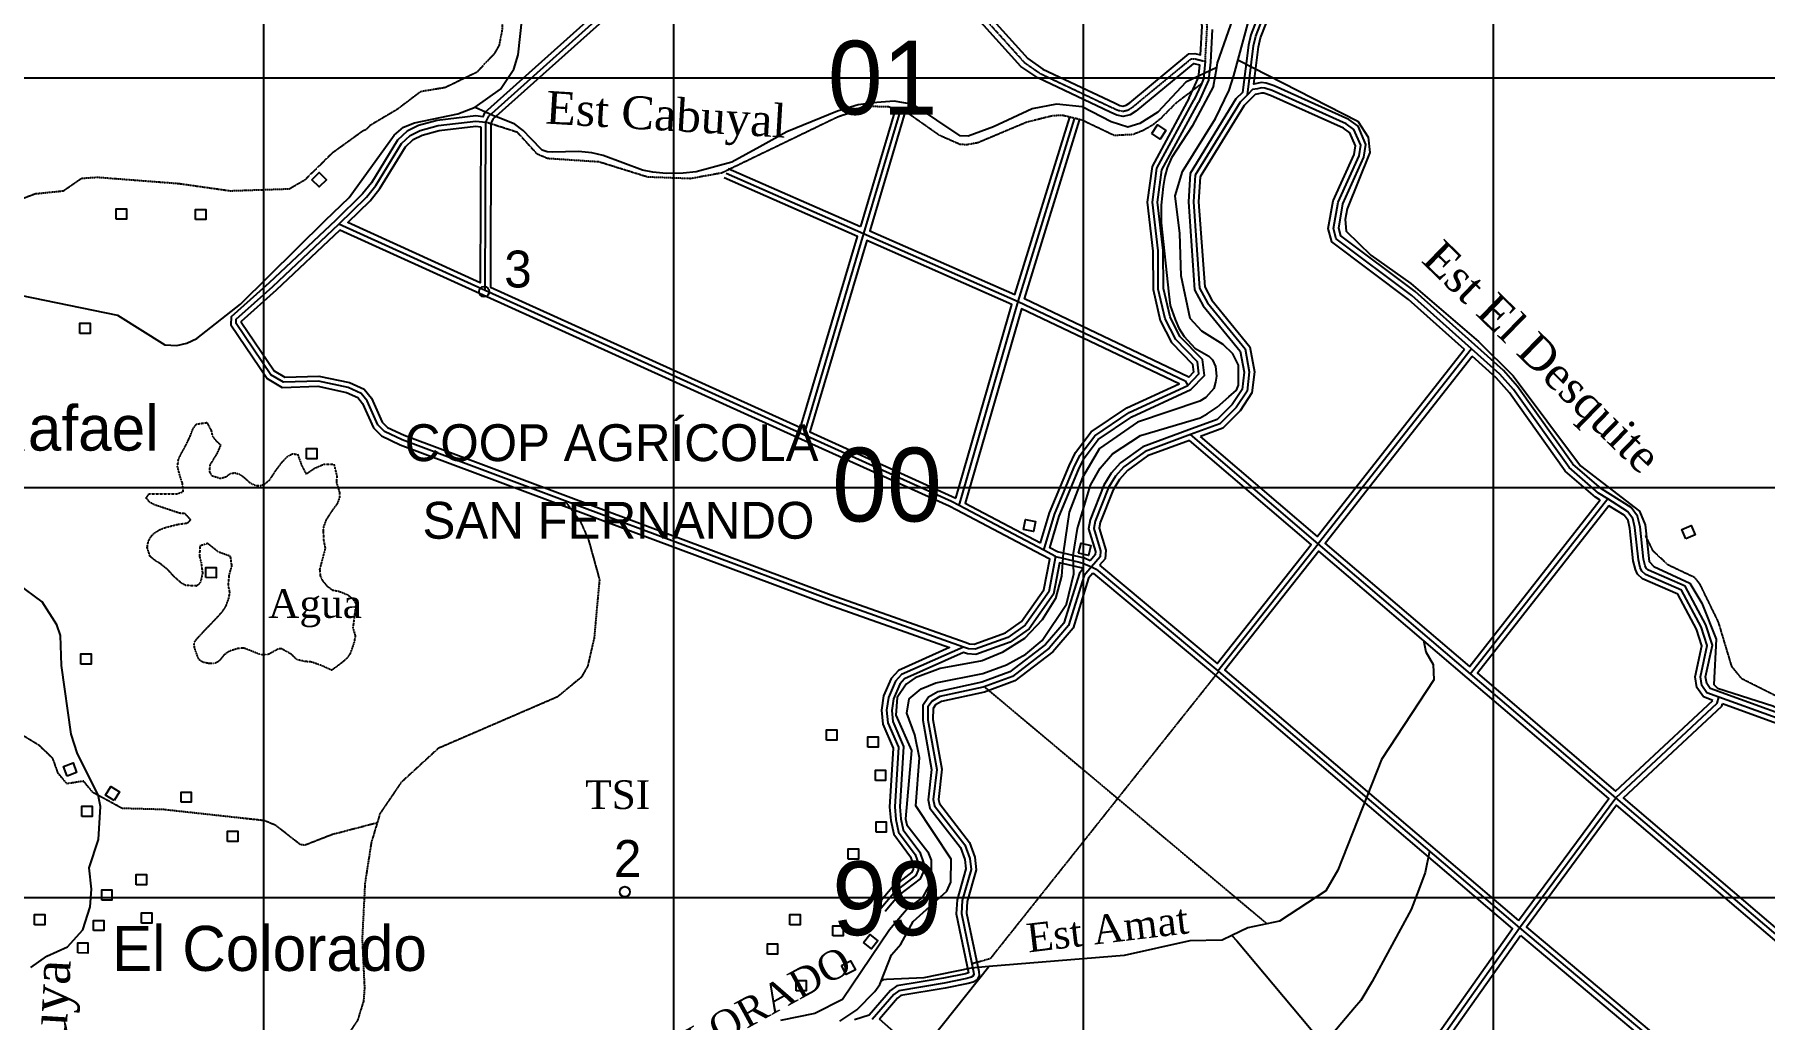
# Model space of a CAD drawing. Extents: x 638173 to 667318, y 9795622 to 9816401.
# Drawn here: x 655440 to 659661, y 9798702 to 9801105 of the extents above; entities that cross this region are included whole.
import ezdxf

# ---------------------------------------------------------------- set-up
doc = ezdxf.new("R2010")
doc.units = 0
doc.header["$MEASUREMENT"] = 0
doc.linetypes.add('DASHED', pattern=[0.75, 0.5, -0.25])
doc.linetypes.add('HIDDEN', pattern=[0.375, 0.25, -0.125])
for name, color, linetype in [('CAMINO4', 7, 'CONTINUOUS'), ('CAMINO5', 7, 'CONTINUOUS'), ('CAMINO6Y7', 7, 'CONTINUOUS'), ('CAUCECANALIZADO', 7, 'CONTINUOUS'), ('CUADRICULAUTM', 7, 'CONTINUOUS'), ('EDIFICACION', 7, 'CONTINUOUS'), ('NOMBREAREASSITIO', 7, 'CONTINUOUS'), ('NOMBRESPOBLADOS', 7, 'CONTINUOUS'), ('PARALELACAMINO', 7, 'CONTINUOUS'), ('PUENTE', 7, 'CONTINUOUS'), ('PUNTOALTURA', 7, 'CONTINUOUS'), ('RIODOBLE', 7, 'CONTINUOUS'), ('RIODOBLEINTERMIT', 7, 'CONTINUOUS'), ('RIOINTERMITENTE', 7, 'CONTINUOUS'), ('RIOPERENNE', 7, 'CONTINUOUS'), ('TEXTOAZUL', 7, 'CONTINUOUS'), ('VALORCUADRICULAR', 7, 'CONTINUOUS')]:
    doc.layers.add(name, color=color, linetype=linetype)
doc.styles.add('cotas', font='SWITZN.TTF')
doc.styles.add('poblados', font='SWZCONDN.TTF')
doc.styles.add('rios', font='TIMESI_0.TTF')
doc.styles.add('sitios', font='SWZCONLN.TTF')

# ---------------------------------------------------------------- blocks, each defined once
blk = doc.blocks.new('COTA')
at = {"layer": 'PUNTOALTURA', "color": 1, "linetype": 'Continuous'}
blk.add_circle((0, 0), 12.5, dxfattribs=at)
blk = doc.blocks.new('CASA')
at = {"layer": 'EDIFICACION', "color": 4, "linetype": 'Continuous'}
blk.add_lwpolyline([(-12.57, -13.81), (-12.57, 11.18), (12.43, 11.18), (12.43, -13.82), (-12.57, -13.81)], close=True, dxfattribs=at)

msp = doc.modelspace()

# ---------------------------------------------------------------- linework, layer by layer
at = {"layer": 'CAMINO4', "color": 2, "linetype": 'HIDDEN'}
msp.add_lwpolyline([(657335.69, 9801613.01), (657855.36, 9801037.27), (657894.54, 9801010.21), (658069.88, 9800927.03), (658084.65, 9800920.46), (658096.5, 9800918.1), (658108.8, 9800921.33), (658120.18, 9800928.81), (658262.1, 9801045.93), (658270.68, 9801046.68), (658297, 9801039.59), (658296.99, 9801040.05), (658301.73, 9801126.85), (658294.77, 9801167.45), (658282.59, 9801187.76), (657633.49, 9801889.38)], dxfattribs=at)
at = {"layer": 'CAMINO5', "color": 7, "linetype": 'Continuous'}
for p, q in [((656539.99, 9800480.55), (656541.4, 9800891.34)), ((657840.33, 9800453.82), (657978.16, 9800899.82)), ((657128.05, 9800767.31), (657463.19, 9800619.81)), ((656539.99, 9800480.55), (656182.91, 9800642.5)), ((657463.19, 9800619.81), (657317.01, 9800128.89)), ((657463.19, 9800619.81), (657840.33, 9800453.82)), ((657317.01, 9800128.89), (656539.99, 9800480.55)), ((657696.18, 9799955.9), (657840.33, 9800453.82)), ((658946.4, 9800338.5), (658572.25, 9799862.54)), ((658572.25, 9799862.54), (658261.27, 9800129.15)), ((659279.08, 9799972.31), (658944.29, 9799545.09)), ((657902.88, 9799846.9), (657696.18, 9799955.9)), ((657931.82, 9799831.64), (657902.88, 9799846.9)), ((658327.57, 9799552.96), (658572.25, 9799862.54)), ((658944.29, 9799545.09), (658572.25, 9799862.54)), ((659298.65, 9799242.72), (658944.29, 9799545.09)), ((659063.54, 9798925.33), (659298.65, 9799242.72)), ((660049.88, 9798601.72), (659298.65, 9799242.72))]:
    msp.add_line(p, q, dxfattribs=at)
for points in [[(658399.83, 9800958.42), (658414.84, 9801077.55), (658420.06, 9801101.33), (658471.71, 9801234.04)], [(656541.4, 9800891.34), (656548.48, 9800906.5), (656886.24, 9801209.64)], [(658296.99, 9801040.05), (658297, 9801039.59), (658292.9, 9800997.08), (658287.36, 9800985.13), (658268.88, 9800945.28)], [(658946.4, 9800338.5), (658800.92, 9800468.49), (658616.73, 9800607.12), (658609.75, 9800632.39), (658620.88, 9800696.03), (658672.18, 9800809.38), (658676.19, 9800835.24), (658659.87, 9800873.89), (658640.8, 9800887.47), (658460.56, 9800968.75), (658442.49, 9800974.19), (658433.98, 9800975.46), (658424.12, 9800973.14), (658412.47, 9800971.04), (658399.83, 9800958.42)], [(658254.69, 9800249.25), (658281.56, 9800277.56), (658278, 9800306.97), (658224.9, 9800361.3), (658199.11, 9800412.04), (658182.28, 9800484.31), (658181.78, 9800577.41), (658168.04, 9800696.54), (658179.15, 9800779.54), (658268.88, 9800945.28)], [(658399.83, 9800958.42), (658381.76, 9800940.37), (658272.6, 9800762.15), (658268.19, 9800697.29), (658283.22, 9800486.24), (658302.41, 9800450.34), (658394.11, 9800338.06), (658404.33, 9800281.98), (658398.83, 9800235.06), (658372.73, 9800194.95), (658332.74, 9800155.52), (658261.27, 9800129.15)], [(656182.91, 9800642.5), (656250.03, 9800708.39), (656272.67, 9800736.72), (656335.75, 9800839.35), (656356.54, 9800859.39), (656381.39, 9800871.63), (656425.27, 9800883.18), (656516.95, 9800894.17), (656541.4, 9800891.34)], [(657552.73, 9800920.9), (657552.31, 9800919.49), (657463.19, 9800619.81)], [(657706.73, 9799610.66), (657379.99, 9799726.65), (656733.98, 9799967.89), (656337.25, 9800116.05), (656293.88, 9800136.4), (656277.85, 9800152.72), (656251.51, 9800211.81), (656237, 9800229.83), (656205.02, 9800244.1), (656132.67, 9800259.51), (656047.41, 9800256.87), (656016.33, 9800275.34), (655931.9, 9800400.31), (655932.46, 9800410.94), (656021.23, 9800490.45), (656182.91, 9800642.5)], [(657840.33, 9800453.82), (658247.9, 9800260.05), (658254.69, 9800249.25)], [(659279.08, 9799972.31), (659256.47, 9799986.55), (659184.87, 9800048.77), (659049.46, 9800239), (659015.75, 9800276.53), (658946.4, 9800338.5)], [(657902.88, 9799846.9), (657928.83, 9799934.14), (657976.33, 9800048.01), (657990.83, 9800078.55), (658027.26, 9800126.37), (658111.51, 9800183.31), (658254.69, 9800249.25)], [(657696.18, 9799955.9), (657677.65, 9799965.67), (657317.01, 9800128.89)], [(658261.27, 9800129.15), (658150.24, 9800088.18), (658098.4, 9800050.86), (658077.75, 9800027.42), (658060.7, 9799999.9), (658028.14, 9799918.1), (658024.97, 9799900.15), (658041.62, 9799845.46), (658040.36, 9799830.98), (658019.14, 9799806.18)], [(659550.52, 9799488.58), (659520.78, 9799499.37), (659508.65, 9799517.09), (659505.08, 9799538.17), (659521.59, 9799614.78), (659506.89, 9799659.69), (659458.88, 9799749.63), (659371.19, 9799787.49), (659362.2, 9799796.28), (659358.47, 9799804.5), (659353.78, 9799823.4), (659345.46, 9799902.27), (659340.42, 9799924.66), (659327.63, 9799941.74), (659279.08, 9799972.31)], [(657931.82, 9799831.64), (657915.14, 9799745.14), (657857.86, 9799664.4), (657814.95, 9799634), (657735.22, 9799605.36), (657719.06, 9799606.28), (657706.73, 9799610.66)], [(657931.82, 9799831.64), (657935.1, 9799830.85), (657986.92, 9799818.38), (657998.32, 9799815.64), (658019.14, 9799806.18)], [(658019.14, 9799806.18), (658001.14, 9799785.16), (657963.19, 9799663.15), (657916.1, 9799608.25), (657826.16, 9799539.29), (657754.97, 9799512.66), (657649.04, 9799489.85), (657630.34, 9799478.94), (657620.21, 9799464.5), (657620.03, 9799433.01), (657641.79, 9799311.97), (657633.16, 9799238.34), (657636.43, 9799223.31), (657710.47, 9799127.86), (657722.4, 9799095.11), (657725.31, 9799068.21), (657703.58, 9798991.88), (657701.69, 9798960.67), (657727.52, 9798837.61), (657731.78, 9798817.32), (657732.45, 9798811.54), (657730.15, 9798807.36), (657725.75, 9798804.93), (657714.93, 9798801.56), (657660.03, 9798790.65), (657549.39, 9798772.03), (657537.24, 9798763.09), (657484.26, 9798701.53)], [(658019.14, 9799806.18), (658030.88, 9799800.85), (658327.57, 9799552.96)], [(657706.73, 9799610.66), (657555.6, 9799543.54), (657541.05, 9799527.18), (657523.63, 9799487.97), (657519.12, 9799456.5), (657522.01, 9799425.86), (657548.16, 9799366.15), (657539.02, 9799220.57), (657541.71, 9799189.76), (657548.47, 9799159.17), (657589.15, 9799104.44), (657596.85, 9799082.09), (657596.56, 9799066.07), (657590.77, 9799053.38), (657541.29, 9799015.13), (657506.37, 9798973.83)], [(658327.57, 9799552.96), (658329.62, 9799551.21), (659063.54, 9798925.33)], [(659298.65, 9799242.72), (659546.1, 9799473.44), (659550.52, 9799488.58)], [(659811.75, 9799393.81), (659550.52, 9799488.58)], [(658443.82, 9798002.96), (658629.61, 9798304.34), (658721.67, 9798441.49), (659063.54, 9798925.33)], [(659063.54, 9798925.33), (659588.87, 9798484.39), (659599.35, 9798468.37), (659602.53, 9798432.51)]]:
    msp.add_lwpolyline(points, dxfattribs=at)
at = {"layer": 'CAMINO6Y7', "color": 2, "linetype": 'HIDDEN'}
for p, q in [((656242.91, 9800871.8), (656249.87, 9800874.17)), ((656242.91, 9800871.8), (656249.87, 9800874.17)), ((658329.62, 9799551.21), (658083.09, 9799241.23)), ((657758.12, 9799513.84), (658083.09, 9799241.23)), ((658083.09, 9799241.23), (658447.38, 9798935.62))]:
    msp.add_line(p, q, dxfattribs=at)
for points in [[(654938.33, 9801487.28), (655008.55, 9801542.64), (655051.12, 9801557.11), (655602.01, 9801653.54), (655709.55, 9801614.65), (655822.89, 9801612.59), (655949.09, 9801555.95), (656055.5, 9801494.62), (656186.83, 9801454.35), (656308.28, 9801389.36), (656405.71, 9801290.01), (656544.82, 9801198.84), (656575.21, 9801178.03), (656582, 9801147.91), (656580.7, 9801114.07), (656573.64, 9801079.08), (656561.88, 9801058.61), (656519.32, 9801013.29), (656442.31, 9800975.87), (656382.18, 9800965.97), (656324.63, 9800922.36), (656258.82, 9800883.4), (656249.87, 9800874.17)], [(658287.36, 9800985.13), (658224.39, 9800937.14), (658185.81, 9800898.52), (658168.03, 9800884.24), (658145.32, 9800871.01), (658120.41, 9800861.24), (658074.62, 9800858.97), (657994.84, 9800897.03), (657949, 9800907.9), (657925.47, 9800907.17), (657862.4, 9800891.77), (657742.13, 9800841.29), (657715.98, 9800836.33), (657698.45, 9800837.07), (657648.03, 9800859.34), (657571.55, 9800913.18), (657552.31, 9800919.49), (657523.14, 9800929.06), (657476.76, 9800929.66), (657400.46, 9800904.23), (657117.34, 9800767.57), (657040.42, 9800753.64), (656935.84, 9800757.56), (656817.41, 9800794.46), (656691.92, 9800802.76), (656667.08, 9800813.25), (656618.55, 9800866.61), (656541.4, 9800891.34)], [(654790.91, 9800377.07), (654856.68, 9800393.19), (654967.62, 9800393.11), (655223.09, 9800610.47), (655249.28, 9800627.7), (655331.1, 9800660.84), (655404.47, 9800703.12), (655441.32, 9800716.95), (655510.3, 9800724.02), (655554.76, 9800754.7), (655593.24, 9800757.35), (655791.89, 9800742.02), (655917.42, 9800724.21), (656061.66, 9800728.96), (656101.09, 9800751.9), (656168.07, 9800817.75), (656242.91, 9800871.8)], [(656733.98, 9799967.89), (656771.72, 9799917.47), (656791.31, 9799874.15), (656818.58, 9799775.44), (656805.57, 9799631.95), (656789.51, 9799563.77), (656774.29, 9799537.02), (656715.78, 9799488.89), (656425.23, 9799363.41), (656334.61, 9799280.36), (656282.94, 9799204.32), (656276.12, 9799181.56)], [(660103.31, 9799443.31), (660099.52, 9799444.74), (660038.57, 9799447.28), (659847.24, 9799423.8), (659802.53, 9799437.51), (659765.16, 9799465.19), (659688.42, 9799491.87), (659606.51, 9799532.99), (659582.08, 9799562.89), (659549.43, 9799671.62), (659504.55, 9799763.61), (659491.85, 9799779.94), (659426.97, 9799810.68), (659389.95, 9799844.91), (659371.87, 9799882.01)], [(656276.12, 9799181.56), (656166.13, 9799152.92), (656100.61, 9799127.36), (656089.07, 9799128.27), (656028.64, 9799175.6), (656000.9, 9799187.12), (655753.74, 9799214.18), (655653.84, 9799216.99), (655582.3, 9799255.85), (655559.72, 9799283.48), (655519.08, 9799277.13), (655497.81, 9799302.72), (655484.68, 9799338.86), (655451.47, 9799370.63), (655392.59, 9799406.42), (655370.7, 9799409.79), (655350.17, 9799408.66), (655309.02, 9799390.49), (655205.78, 9799363.65), (655040.02, 9799326.19), (655003.54, 9799309.93), (654885.19, 9799228.29), (654650.93, 9799173.18)], [(658083.09, 9799241.23), (657772.06, 9798850.14), (657727.52, 9798837.61)], [(656276.12, 9799181.56), (656261.83, 9799133.87), (656246.35, 9799034.59), (656239.55, 9798898.85), (656245.2, 9798778.36), (656242.84, 9798746.61), (656228.01, 9798699.32), (656200.48, 9798658.86), (655957.89, 9798391.17), (655961.01, 9798344.03), (656003.37, 9798213.83), (656027.12, 9798105.69), (656036.14, 9798025.76), (656028.33, 9798001.58), (655990.48, 9797979.3)]]:
    msp.add_lwpolyline(points, dxfattribs=at)
at = {"layer": 'CAUCECANALIZADO', "color": 132, "linetype": 'Continuous'}
for points in [[(658844.29, 9799112.31), (658833.55, 9799060.53), (658818.27, 9799018.75), (658799.31, 9798970.31), (658747.14, 9798874.2), (658704.52, 9798794.35), (658676.64, 9798748.55), (658661.42, 9798730), (658608.28, 9798668.03), (658586, 9798640.69)], [(658361.51, 9798906.83), (658374.29, 9798894.22), (658576.2, 9798652.35)], [(658576.2, 9798652.35), (658562.58, 9798633.83), (658556.45, 9798627.56), (658463.62, 9798577.24), (658448.53, 9798562.32), (658432.29, 9798540.92), (658419.56, 9798512.2), (658411.95, 9798482.64), (658369.37, 9798263.55), (658362.7, 9798206.27), (658359.73, 9798153.66), (658360.06, 9798046.92), (658353.24, 9798048.97), (658323.24, 9798061.46), (658310.42, 9798068.85), (658179.41, 9798173.34), (658000.59, 9798314.33), (657998.36, 9798316.01), (657774.11, 9798484.63), (657601.35, 9798620.54), (657768.81, 9798831.01)]]:
    msp.add_lwpolyline(points, dxfattribs=at)
at = {"layer": 'CUADRICULAUTM', "color": 2, "linetype": 'Continuous'}
for points in [[(656000, 9796930.07), (656000, 9797000), (656000, 9798000), (656000, 9799000), (656000, 9800000), (656000, 9801000), (656000, 9802000), (656000, 9803000), (656000, 9804000), (656000, 9805000), (656000, 9806000), (656000, 9807000), (656000, 9808000), (656000, 9809000), (656000, 9810000), (656000, 9811000), (656000, 9812000), (656000, 9813000), (656000, 9814000), (656000, 9815357.85)], [(657000, 9796929.3), (657000, 9797000), (657000, 9798000), (657000, 9799000), (657000, 9800000), (657000, 9801000), (657000, 9802000), (657000, 9803000), (657000, 9804000), (657000, 9805000), (657000, 9806000), (657000, 9807000), (657000, 9808000), (657000, 9809000), (657000, 9810000), (657000, 9811000), (657000, 9812000), (657000, 9813000), (657000, 9814000), (657000, 9815357.14)], [(658000, 9796928.52), (658000, 9797000), (658000, 9798000), (658000, 9799000), (658000, 9800000), (658000, 9801000), (658000, 9802000), (658000, 9803000), (658000, 9804000), (658000, 9805000), (658000, 9806000), (658000, 9807000), (658000, 9808000), (658000, 9809000), (658000, 9810000), (658000, 9811000), (658000, 9812000), (658000, 9813000), (658000, 9814000), (658000, 9815356.43)], [(659000, 9796927.74), (659000, 9797000), (659000, 9798000), (659000, 9799000), (659000, 9800000), (659000, 9801000), (659000, 9802000), (659000, 9803000), (659000, 9804000), (659000, 9805000), (659000, 9806000), (659000, 9807000), (659000, 9808000), (659000, 9809000), (659000, 9810000), (659000, 9811000), (659000, 9812000), (659000, 9813000), (659000, 9814000), (659000, 9815355.72)], [(655000, 9801000), (656000, 9801000), (657000, 9801000), (658000, 9801000), (659000, 9801000), (660000, 9801000), (661000, 9801000), (662000, 9801000), (663000, 9801000), (665000, 9801000), (666608.12, 9801000)], [(655000, 9800000), (656000, 9800000), (657000, 9800000), (658000, 9800000), (659000, 9800000), (660000, 9800000), (661000, 9800000), (662000, 9800000), (663000, 9800000), (665000, 9800000), (666607.31, 9800000)], [(655000, 9799000), (656000, 9799000), (657000, 9799000), (658000, 9799000), (659000, 9799000), (660000, 9799000), (661000, 9799000), (662000, 9799000), (663000, 9799000), (664000, 9799000), (666606.51, 9799000)]]:
    msp.add_lwpolyline(points, dxfattribs=at)
at = {"layer": 'PARALELACAMINO', "color": 7, "linetype": 'Continuous'}
for p in [(657540.75, 9800924.46), (657133.09, 9800778.75)]:
    msp.add_line(p, (657455.25, 9800636.96), dxfattribs=at)
for points in [[(657632.81, 9801871.7), (657353.23, 9801612.24), (657863.66, 9801046.73), (657900.81, 9801021.07), (658075.1, 9800938.39), (658088.46, 9800932.45), (658096.11, 9800930.92), (658103.64, 9800932.9), (658112.75, 9800938.88), (658257.14, 9801058.04), (658271.8, 9801059.33), (658285.32, 9801055.68), (658289.17, 9801126.13), (658282.85, 9801163.03), (658272.54, 9801180.22), (657632.81, 9801871.7)], [(658257.68, 9800950.84), (658280.66, 9801000.4), (658283.54, 9801030.26), (658269.56, 9801034.03), (658267.06, 9801033.82), (658127.61, 9800918.74), (658113.96, 9800909.76), (658096.89, 9800905.28), (658080.84, 9800908.47), (658064.66, 9800915.67), (657888.27, 9800999.35), (657847.06, 9801027.81), (657334.9, 9801595.23), (657037.62, 9801319.4), (656894.3, 9801200.08)], [(658459.79, 9801237.88), (658408.06, 9801104.96), (658402.51, 9801079.68), (658387.97, 9800964.23), (658371.88, 9800948.16), (658260.34, 9800766.06), (658255.66, 9800697.27), (658270.94, 9800482.7), (658291.96, 9800443.37), (658382.39, 9800332.65), (658391.7, 9800281.58), (658386.76, 9800239.42), (658362.99, 9800202.9), (658325.88, 9800166.31), (658256.94, 9800140.88), (658144.32, 9800099.32), (658089.95, 9800060.18), (658067.68, 9800034.9), (658049.49, 9800005.55), (658016.05, 9799921.53), (658012.14, 9799899.37), (658028.96, 9799844.13), (658028.25, 9799836.06), (658015.75, 9799821.45)], [(659816.45, 9799405.4), (659528.82, 9799509.75), (659520.52, 9799521.88), (659517.81, 9799537.89), (659534.52, 9799615.45), (659518.43, 9799664.61), (659467.85, 9799759.37), (659378.27, 9799798.05), (659372.61, 9799803.58), (659370.33, 9799808.62), (659366.12, 9799825.57), (659357.81, 9799904.31), (659352.03, 9799930.01), (659336.25, 9799951.08), (659285.74, 9799982.89), (659263.94, 9799996.62), (659194.19, 9800057.23), (659059.23, 9800246.83), (659024.59, 9800285.39), (658954.73, 9800347.82), (658808.86, 9800478.16), (658627.65, 9800614.55), (658622.55, 9800633.01), (658632.92, 9800692.32), (658684.27, 9800805.78), (658689.09, 9800836.83), (658670.01, 9800882.02), (658647.05, 9800898.36), (658464.95, 9800980.48), (658445.23, 9800986.42), (658433.45, 9800988.18), (658415.65, 9800983.98), (658427.17, 9801075.42), (658432.06, 9801097.7), (658483.63, 9801230.2)], [(656878.18, 9801219.2), (656538.25, 9800914.12), (656533.9, 9800904.9), (656516.88, 9800906.75), (656422.92, 9800895.49), (656376.99, 9800883.4), (656349.27, 9800869.74), (656325.93, 9800847.25), (656262.42, 9800743.92), (656240.74, 9800716.78), (656174.35, 9800651.61), (656174.2, 9800651.47), (656012.78, 9800499.66), (655920.25, 9800416.79), (655919.2, 9800396.78), (656007.54, 9800266.02), (656044.16, 9800244.26), (656131.55, 9800246.97), (656201.13, 9800232.15), (656229.15, 9800219.64), (656240.75, 9800205.24), (656267.35, 9800145.57), (656286.54, 9800126.04), (656332.4, 9800104.52), (657375.71, 9799714.9), (657673.02, 9799609.36), (657548.06, 9799553.87), (657530.42, 9799534.03), (657511.5, 9799491.46), (657506.54, 9799456.8), (657509.75, 9799422.69), (657535.49, 9799363.91), (657526.49, 9799220.42), (657529.33, 9799187.86), (657536.84, 9799153.86), (657577.92, 9799098.59), (657584.31, 9799080.06), (657584.11, 9799068.89), (657580.68, 9799061.38), (657532.6, 9799024.21), (657496.82, 9798981.9)], [(656894.3, 9801200.08), (656558.71, 9800898.88), (656553.89, 9800888.68), (656552.52, 9800488.6), (657309.12, 9800146.18), (657448.06, 9800612.81), (657123.01, 9800755.87)], [(658313.74, 9801117.59), (658309.38, 9801037.81), (658305.14, 9800993.76), (658280.08, 9800939.72)], [(658257.68, 9800950.84), (658167.06, 9800783.47), (658155.44, 9800696.65), (658169.28, 9800576.66), (658169.79, 9800482.84), (658187.28, 9800407.73), (658214.62, 9800353.93), (658266.1, 9800301.26), (658268.44, 9800281.9), (658256.82, 9800269.65), (657855.46, 9800460.47), (657990.1, 9800896.13)], [(658262.12, 9800238.91), (658294.68, 9800273.22), (658289.9, 9800312.68), (658235.18, 9800368.67), (658210.94, 9800416.35), (658194.77, 9800485.78), (658194.28, 9800578.16), (658180.64, 9800696.43), (658191.24, 9800775.61), (658280.08, 9800939.72)], [(658929.32, 9800337), (658792.98, 9800458.82), (658605.81, 9800599.69), (658596.95, 9800631.77), (658608.84, 9800699.74), (658660.09, 9800812.98), (658663.29, 9800833.65), (658649.73, 9800865.76), (658634.55, 9800876.58), (658456.17, 9800957.02), (658439.75, 9800961.96), (658434.51, 9800962.74), (658426.66, 9800960.9), (658418.54, 9800959.43), (658408.66, 9800949.58), (658391.64, 9800932.58), (658284.86, 9800758.24), (658280.72, 9800697.31), (658295.5, 9800489.78), (658312.86, 9800457.31), (658405.83, 9800343.47), (658416.96, 9800282.38), (658410.9, 9800230.7), (658382.47, 9800187), (658339.6, 9800144.73), (658285.57, 9800124.79)], [(657564.71, 9800917.34), (657478.31, 9800626.81), (657832.53, 9800470.91), (657966.22, 9800903.51)], [(656528.86, 9800880.29), (656527.56, 9800499.91), (656204.68, 9800646.35), (656259.32, 9800700), (656282.92, 9800729.52), (656345.57, 9800831.45), (656363.81, 9800849.04), (656385.79, 9800859.86), (656427.62, 9800870.87), (656517.02, 9800881.59), (656528.86, 9800880.29)], [(657710.91, 9799622.44), (657721.56, 9799618.66), (657733.39, 9799617.98), (657809.12, 9799645.19), (657848.9, 9799673.37), (657903.38, 9799750.16), (657917.79, 9799824.9), (657897.05, 9799835.84), (657690.35, 9799944.84), (657672.15, 9799954.44), (657311.86, 9800117.5), (656534.83, 9800469.17), (656185.38, 9800627.66), (656029.68, 9800481.24), (655944.67, 9800405.09), (655944.6, 9800403.84), (656025.12, 9800284.66), (656050.66, 9800269.48), (656133.79, 9800272.05), (656208.91, 9800256.05), (656244.85, 9800240.02), (656262.27, 9800218.38), (656288.35, 9800159.87), (656301.22, 9800146.76), (656342.1, 9800127.58), (657384.27, 9799738.4), (657710.91, 9799622.44)], [(657688.54, 9799974.46), (657825.28, 9800446.79), (657471.13, 9800602.66), (657332.1, 9800135.78), (657688.54, 9799974.46)], [(657895.24, 9799865.06), (657917.04, 9799938.34), (657964.91, 9800053.1), (657980.1, 9800085.09), (658018.56, 9800135.58), (658105.36, 9800194.24), (658233.29, 9800253.15), (657848.25, 9800436.21), (657711.02, 9799962.21), (657895.24, 9799865.06)], [(658929.32, 9800337), (658570.48, 9799880.52), (658285.57, 9800124.79)], [(659260.69, 9799969.11), (658942.49, 9799563.06), (658589.5, 9799864.25), (658948, 9800320.3)], [(659260.69, 9799969.11), (659249, 9799976.48), (659175.55, 9800040.31), (659039.69, 9800231.17), (659006.91, 9800267.67), (658948, 9800320.3)], [(658015.75, 9799821.45), (658002.4, 9799827.51), (657936.29, 9799843.42), (657917.79, 9799853.18), (657940.62, 9799929.94), (657987.75, 9800042.92), (658001.56, 9800072.01), (658035.96, 9800117.16), (658117.66, 9800172.38), (658262.12, 9800238.91)], [(658258.71, 9800114.88), (658156.16, 9800077.04), (658106.85, 9800041.54), (658087.82, 9800019.94), (658071.91, 9799994.25), (658040.23, 9799914.67), (658037.8, 9799900.93), (658054.28, 9799846.79), (658052.47, 9799825.9), (658039.1, 9799810.27)], [(658039.1, 9799810.27), (658325.72, 9799570.79), (658554.99, 9799860.87), (658258.71, 9800114.88)], [(659281.96, 9799955.72), (658961.52, 9799546.81), (659298.28, 9799259.46), (659535.57, 9799480.71)], [(659535.57, 9799480.71), (659512.74, 9799488.99), (659496.78, 9799512.3), (659492.35, 9799538.45), (659508.66, 9799614.11), (659495.35, 9799654.77), (659449.91, 9799739.89), (659364.11, 9799776.93), (659351.79, 9799788.98), (659346.61, 9799800.38), (659341.44, 9799821.23), (659333.11, 9799900.23), (659328.81, 9799919.31), (659319.01, 9799932.4), (659281.96, 9799955.72)], [(659061.47, 9798943.52), (659281.66, 9799240.78), (658936.18, 9799535.58), (658574.01, 9799844.61), (658344.84, 9799554.65), (659061.47, 9798943.52)], [(657998.83, 9799801.68), (657989.97, 9799791.33), (657952.02, 9799669.33), (657907.46, 9799617.38), (657820.03, 9799550.34), (657751.45, 9799524.69), (657644.46, 9799501.65), (657621.68, 9799488.36), (657607.73, 9799468.48), (657607.52, 9799431.93), (657629.16, 9799311.58), (657620.5, 9799237.72), (657624.82, 9799217.89), (657699.39, 9799121.74), (657710.14, 9799092.26), (657712.62, 9799069.29), (657691.19, 9798993.99), (657689.11, 9798959.75), (657719.28, 9798816.01), (657711.84, 9798813.69), (657657.77, 9798802.95), (657544.38, 9798783.86), (657528.69, 9798772.32), (657477.14, 9798712.41), (657440.84, 9798701.17)], [(658022.52, 9799790.92), (658012.31, 9799778.99), (657974.36, 9799656.97), (657924.74, 9799599.12), (657832.29, 9799528.24), (657758.49, 9799500.63), (657653.62, 9799478.05), (657639, 9799469.52), (657632.69, 9799460.52), (657632.54, 9799434.09), (657654.42, 9799312.36), (657645.82, 9799238.96), (657648.04, 9799228.73), (657721.55, 9799133.98), (657734.66, 9799097.96), (657738, 9799067.13), (657715.97, 9798989.77), (657714.27, 9798961.59), (657744.13, 9798819.33), (657745.33, 9798809.01), (657739.36, 9798798.17), (657730.68, 9798793.37), (657718.02, 9798789.43), (657662.29, 9798778.35), (657554.4, 9798760.2), (657545.79, 9798753.86), (657501.78, 9798702.74)], [(658022.52, 9799790.92), (658024.17, 9799790.17), (658319.46, 9799543.45), (659046.75, 9798923.22), (658711.37, 9798448.58), (658619.1, 9798311.11), (658438.26, 9798017.76), (658316.5, 9798055.4), (657987.43, 9798313.26), (657592.15, 9798622.99), (657501.78, 9798702.74)], [(657998.83, 9799801.68), (657994.24, 9799803.77), (657941.61, 9799816.43), (657926.9, 9799740.12), (657866.82, 9799655.43), (657820.78, 9799622.81), (657737.05, 9799592.74), (657716.56, 9799593.9), (657707.24, 9799597.21), (657563.14, 9799533.21), (657551.68, 9799520.33), (657535.76, 9799484.48), (657531.7, 9799456.2), (657534.27, 9799429.03), (657560.83, 9799368.39), (657551.55, 9799220.72), (657554.09, 9799191.66), (657560.1, 9799164.48), (657600.38, 9799110.29), (657609.39, 9799084.12), (657609.01, 9799063.25), (657600.86, 9799045.38), (657549.98, 9799006.05), (657515.92, 9798965.76)], [(660352.45, 9798618.71), (660054.41, 9798614.28), (659317.42, 9799243.14), (659557.14, 9799466.64), (659558.78, 9799472.28)], [(659807.05, 9799382.22), (659558.78, 9799472.28)], [(659613.03, 9798455.63), (659694.56, 9798508.71), (659843.91, 9798583.87), (659900.21, 9798600.21), (660018.38, 9798612.17), (659300.72, 9799224.52), (659080.58, 9798927.34), (659598.32, 9798492.78), (659611.52, 9798472.59), (659613.03, 9798455.63)], [(659065.91, 9798907.02), (659579.42, 9798476), (659587.18, 9798464.15), (659589.47, 9798438.29), (659554.97, 9798412.04), (659490.9, 9798335.25), (659444.76, 9798222.84), (659440.16, 9798155.51), (659468.63, 9797904.85), (659467.83, 9797803.83), (659433.2, 9797802.72), (659417.28, 9797789.27), (659405.22, 9797746.65), (659383.62, 9797728.11), (659373.39, 9797728.69), (658786.82, 9797910.01), (658462.92, 9798010.13), (658640.12, 9798297.57), (658731.97, 9798434.4), (659065.91, 9798907.02)]]:
    msp.add_lwpolyline(points, dxfattribs=at)
at = {"layer": 'PUENTE', "color": 6, "linetype": 'Continuous'}
msp.add_line((657935.1, 9799830.85), (657986.92, 9799818.38), dxfattribs=at)
at = {"layer": 'RIODOBLE', "color": 5, "linetype": 'Continuous'}
for points in [[(658316.83, 9800979.21), (658324.78, 9801025.13), (658326.69, 9801036.13), (658380.4, 9801189.75), (658404.32, 9801239.13), (658416.77, 9801264.85), (658448.51, 9801349.68), (658463.42, 9801422.36), (658471.95, 9801558.08), (658472.91, 9801568.31), (658478.9, 9801597.28), (658482.9, 9801607.53), (658487.1, 9801609.9)], [(657405.22, 9798697.55), (657446.58, 9798725.38), (657490.44, 9798770.4), (657502.74, 9798787.44), (657505.72, 9798795.11), (657530.92, 9798859.85), (657554.42, 9798885.73), (657584.41, 9798941.16), (657666.03, 9799014.82), (657675.72, 9799037.24), (657677.08, 9799093.26), (657590.96, 9799223.62), (657599.55, 9799340.65), (657588.14, 9799396.6), (657568.79, 9799449.44), (657574.41, 9799484.05), (657603.81, 9799509.14), (657639.78, 9799523.09), (657753.86, 9799546.5), (657811.62, 9799567.55), (657859.26, 9799593.01), (657898.82, 9799626.49), (657958.29, 9799715), (657976.47, 9799789.42), (657974.92, 9799834.18), (657984.78, 9799900.21), (658017.25, 9800005.84), (658040.26, 9800047.09), (658070.84, 9800082.21), (658138.65, 9800126.58), (658284.9, 9800170.42), (658301.54, 9800179.73), (658325.74, 9800195.71), (658354.82, 9800221.11), (658373.06, 9800237.54), (658377.73, 9800249.73), (658378.33, 9800298.46), (658364.62, 9800325.99), (658340.51, 9800349.09), (658288.21, 9800381.19), (658260.1, 9800412.64), (658238.23, 9800516.67), (658234.96, 9800620.21), (658223.88, 9800711.53), (658241.54, 9800771.56), (658321.7, 9800900.34), (658355.25, 9800969.45), (658366.25, 9801005.68), (658414.18, 9801179.25)], [(658316.83, 9800979.21), (658265.35, 9800881.48), (658214.86, 9800804.51), (658204.1, 9800780.5), (658198.61, 9800758.75), (658194.17, 9800734.98), (658189.2, 9800688.63), (658189.2, 9800645.59), (658207.84, 9800472.23), (658211.65, 9800444.53), (658223.32, 9800409.85), (658232.72, 9800388.79), (658245.68, 9800368.69), (658271.29, 9800339.85), (658305.32, 9800320.55), (658314.87, 9800311.86), (658321.76, 9800295.35), (658324.44, 9800271.59), (658322.26, 9800256.92), (658317.63, 9800241.76), (658298.19, 9800220.1), (658283.93, 9800210.63), (658131.32, 9800159.39), (658038.7, 9800095.56), (657997.57, 9800024.2), (657964.57, 9799939.83), (657949.82, 9799839.76), (657945.97, 9799783.81), (657931.32, 9799729.31), (657899.33, 9799677.4), (657856.09, 9799631.98), (657801.2, 9799597.81), (657752.51, 9799576.9), (657649.86, 9799558.02), (657589.32, 9799535.52), (657566.84, 9799520.38), (657545.22, 9799487.51), (657541.98, 9799444.68), (657579.83, 9799358.34), (657565.11, 9799191.63), (657568.51, 9799177.29), (657619.63, 9799110.78), (657628.12, 9799090.61), (657627.78, 9799038.66), (657606.72, 9798999.47), (657572.18, 9798974.54), (657526.13, 9798920.76), (657411.78, 9798750.39), (657344.4, 9798716.42), (657260.22, 9798699.36)]]:
    msp.add_lwpolyline(points, dxfattribs=at)
at = {"layer": 'RIODOBLEINTERMIT', "color": 132, "linetype": 'DASHED'}
for points in [[(656184.02, 9799746.61), (656204.89, 9799738.05), (656216.93, 9799727.8), (656224.33, 9799716.25), (656216.92, 9799657.65), (656222.71, 9799637.87), (656219.55, 9799621.21), (656210.4, 9799595.06), (656203.83, 9799585.06), (656191.32, 9799573.39), (656165.28, 9799554.18), (656139.88, 9799565.81), (656115.61, 9799574.19), (656101.18, 9799575.38), (656080.71, 9799579.79), (656066.27, 9799593.5), (656043.16, 9799606.37), (656035.51, 9799606.42), (656011.64, 9799593.12), (656004.72, 9799592.14), (655998.5, 9799591.84), (655990.95, 9799592.37), (655952.01, 9799607.8), (655946.56, 9799608.17), (655936, 9799607.04), (655914.62, 9799600.16), (655902.7, 9799591.67), (655889.99, 9799576.25), (655883.11, 9799572.02), (655876.93, 9799570.59), (655868.18, 9799570.27), (655861.75, 9799571.27), (655851.7, 9799573.48), (655842.85, 9799578.87), (655839, 9799585.17), (655831.17, 9799607.01), (655829.31, 9799616.34), (655830.02, 9799622.5), (655837.39, 9799632.37), (655865.25, 9799661.94), (655885.12, 9799682.34), (655899.02, 9799698.01), (655907.47, 9799711), (655914.11, 9799729.32), (655916.66, 9799743.61), (655913.13, 9799762.1), (655915.24, 9799786.71), (655921.76, 9799808.62), (655918.25, 9799831.98), (655888.91, 9799842.59), (655862.53, 9799863.59), (655843.21, 9799857.27), (655842.85, 9799830.54), (655846.51, 9799817.16), (655849.93, 9799790.84), (655845.58, 9799771.53), (655842.58, 9799764.97), (655835.03, 9799759.7), (655808.97, 9799761.02), (655798.43, 9799766.81), (655779.47, 9799783.72), (655765.55, 9799799.12), (655747.23, 9799814.02), (655734.09, 9799821.99), (655721.93, 9799832.13), (655715.1, 9799853.32), (655717.74, 9799868.28), (655723.83, 9799879.73), (655731.42, 9799888.02), (655744.71, 9799896.81), (655759.06, 9799902.47), (655790.74, 9799910.53), (655813.2, 9799913.35), (655821.14, 9799921.25), (655807.15, 9799936.41), (655794.36, 9799937.15), (655733.19, 9799957.58), (655721.26, 9799964.01), (655712.63, 9799974.51), (655719.19, 9799984.45), (655786.69, 9799984.4), (655803.13, 9799989.82), (655800.81, 9800011.21), (655795.68, 9800026.09), (655789.14, 9800050.53), (655791.1, 9800067.75), (655796.69, 9800080.28), (655809.71, 9800103.81), (655819.47, 9800124.13), (655827.06, 9800144.07), (655835.21, 9800154.86), (655860.68, 9800158.57), (655870.84, 9800139.72), (655873.88, 9800126.12), (655881.48, 9800115.86), (655894.14, 9800103.54), (655884.9, 9800082.58), (655867.94, 9800055.25), (655866.77, 9800038.23), (655872.39, 9800029.18), (655893.98, 9800022.43)], [(655893.98, 9800022.43), (655908.02, 9800026.81), (655917.51, 9800033.76), (655928.24, 9800036.09), (655940.31, 9800032.56), (655949.71, 9800026.14), (655966.13, 9800011.34), (655979.06, 9800005.24), (655992.93, 9800005.3), (656001.91, 9800008.47), (656014.7, 9800019.5), (656028.66, 9800041.01), (656044.8, 9800063.03), (656057.57, 9800075.98), (656069.49, 9800082.37), (656082, 9800081.03), (656091.91, 9800053.94), (656102.82, 9800032.96), (656122.85, 9800046.88), (656146.89, 9800057.39), (656170.43, 9800057.37), (656177.64, 9800028.27), (656176.59, 9800012.98), (656184.31, 9799987.6), (656184.23, 9799975.65), (656178.62, 9799960.41), (656168.49, 9799947.14), (656151.26, 9799920.87), (656144.96, 9799903.27), (656144.49, 9799893.18), (656145.69, 9799869.14), (656149.38, 9799851.56), (656135.7, 9799800.33), (656137.19, 9799784.22), (656142.35, 9799773.35), (656153.12, 9799760.26), (656167.36, 9799749.77), (656184.02, 9799746.61)]]:
    msp.add_lwpolyline(points, dxfattribs=at)
at = {"layer": 'RIOINTERMITENTE', "color": 132, "linetype": 'Continuous'}
msp.add_lwpolyline([(656515.5, 9800928.01), (656577.45, 9800971.78), (656609.64, 9801020.93), (656620.35, 9801056.14), (656640.6, 9801243.17)], dxfattribs=at)
at = {"layer": 'RIOPERENNE', "color": 5, "linetype": 'Continuous'}
for points in [[(658324.78, 9801025.13), (658249.28, 9800989.04), (658181.41, 9800915.58), (658137.32, 9800888.33), (658107.81, 9800879.28), (658067.38, 9800892.21), (657996.4, 9800928.94), (657933.64, 9800935.71), (657874.84, 9800924.08), (657779.98, 9800879.79), (657718.7, 9800857.45), (657698.46, 9800858.27), (657584.91, 9800935.04), (657537.62, 9800942.46), (657495.79, 9800939.81), (657450.23, 9800933.9), (657399.41, 9800918.22), (657275.58, 9800867.62), (657210.09, 9800831.33), (657141.9, 9800793.76), (657054.53, 9800770.52), (657022.51, 9800766.97), (656981.2, 9800766.48), (656948.85, 9800769.51), (656923.54, 9800774.42), (656828.07, 9800809.97), (656800.03, 9800816.7), (656767.69, 9800820.08), (656703.63, 9800817.98), (656691.13, 9800819.07), (656679.14, 9800823.34), (656651.23, 9800851.44), (656632.61, 9800871.23), (656611.88, 9800886.84), (656565.48, 9800905.13)], [(658376.82, 9801043.95), (658669.02, 9800894.01), (658694.17, 9800854.63), (658698.33, 9800817.86), (658642.86, 9800679.7), (658638.04, 9800654.26), (658641.11, 9800625.24), (658701.11, 9800567.27), (658798.89, 9800497.81), (658964.02, 9800356.22), (659048.64, 9800272.77), (659212.93, 9800052.65), (659356.18, 9799942.51), (659370.37, 9799909.28), (659379.79, 9799819.24), (659391.67, 9799807.04), (659479.33, 9799766.75), (659508.87, 9799718.14), (659543.47, 9799630.08), (659538.15, 9799519.67), (659547.2, 9799510.66), (659681.72, 9799467.46), (659734.43, 9799442.34)], [(655285.02, 9800493.99), (655642.51, 9800420.23), (655758.28, 9800348.22), (655786.99, 9800346.89), (655812.09, 9800352.16), (655835.91, 9800363.9), (655943.02, 9800447.43), (656149.51, 9800651.48), (656208.08, 9800708.02), (656317.33, 9800859.79), (656340.21, 9800879.42), (656367.14, 9800890.31), (656472.95, 9800911.91), (656515.5, 9800928.01), (656565.48, 9800905.13)], [(655431.22, 9798828.97), (655470.4, 9798856.55), (655520.9, 9798879.09), (655558.06, 9798920.95), (655576.06, 9798976.89), (655578.91, 9799020.26), (655573.14, 9799072.03), (655596.53, 9799141.43), (655601.19, 9799221.32), (655595.12, 9799249.99), (655545.15, 9799350.52), (655529.34, 9799397.89), (655506.03, 9799565.43), (655503.56, 9799638.84), (655494.4, 9799664.97), (655458.73, 9799721.28), (655399.34, 9799764.98)], [(658829.86, 9799627.44), (658835.26, 9799598.98), (658853.11, 9799568.2), (658854.66, 9799531.08), (658727.02, 9799336.64), (658620.11, 9799066.7), (658591.3, 9799016.08), (658478.28, 9798942.04), (658400.5, 9798925.88), (658361.51, 9798906.83), (658338.24, 9798895.45), (658259.01, 9798893.85), (658099.18, 9798857.73), (657768.81, 9798831.01), (657725.85, 9798827.54), (657610.32, 9798803.39), (657519.18, 9798799.49), (657511.77, 9798798.66), (657505.72, 9798795.11)]]:
    msp.add_lwpolyline(points, dxfattribs=at)

# ---------------------------------------------------------------- block references
at = {"layer": 'EDIFICACION', "color": 4, "linetype": 'Continuous'}
for p, xscale, yscale, rotation in [((658184.37, 9800868.6), 1.000001624193263, 1.000001624193263, 326.7436400334664), ((656135.63, 9800752.04), 1.000001576087126, 1.000001576087126, 314.9833979965227), ((657868.62, 9799908.44), 0.9999982067435903, 0.9999982067435903, 348.5731738329743), ((659475.44, 9799892.4), 1.000002422980311, 1.000002422980311, 23.20335501401128), ((658003.38, 9799850.27), 1.00000267724762, 1.00000267724762, 346.3194020944285), ((655526.36, 9799313.21), 0.9999985245465302, 0.9999985245465302, 20.56175979285753), ((655629.22, 9799254.21), 1.000001270514983, 1.000001270514983, 58.14688299276023), ((657481.19, 9798892.58), 1.000001428396827, 1.000001428396827, 321.6998292080218), ((657427.45, 9798828.69), 0.9999986552043619, 0.9999986552043619, 297.2904098878796)]:
    msp.add_blockref('CASA', p, dxfattribs=dict(at, xscale=xscale, yscale=yscale, rotation=rotation))
for p in [(655652.03, 9800668.93), (655845.56, 9800667.52), (655563.5, 9800389.95), (656116.11, 9800083.67), (655870.51, 9799793.88), (655565.71, 9799582.77), (657385.16, 9799397.47), (657486.08, 9799380.18), (657504.41, 9799298.91), (655810.15, 9799245.77), (655568.28, 9799210.94), (655923.74, 9799150.27), (657506.14, 9799173.24), (657438.36, 9799107.07), (655700.69, 9799044.27), (655616.5, 9799007.11), (655452.93, 9798947.01), (655596.85, 9798932.64), (655713.64, 9798951.12), (657296.13, 9798946.6), (657400.8, 9798919.49), (655558.02, 9798877.99), (657240.92, 9798875.07), (657310.87, 9798786.02)]:
    msp.add_blockref('CASA', p, dxfattribs=at)
at = {"layer": 'PUNTOALTURA', "color": 1, "linetype": 'Continuous'}
for p in [(656537.17, 9800478.03), (656880.48, 9799013.65)]:
    msp.add_blockref('COTA', p, dxfattribs=at)

# ---------------------------------------------------------------- texts
at = {"layer": 'NOMBREAREASSITIO', "color": 2, "linetype": 'Continuous', "style": 'sitios'}
for s, p in [('COOP AGR%%205COLA', (656343.41, 9800064.42)), ('SAN FERNANDO', (656386.73, 9799875.09))]:
    msp.add_text(s, height=90, dxfattribs=at).set_placement(p)
at = {"layer": 'NOMBRESPOBLADOS', "color": 7, "linetype": 'Continuous', "style": 'poblados'}
for s, p in [('San Rafael', (655015, 9800090.13)), ('El Colorado', (655628.89, 9798820.45))]:
    msp.add_text(s, height=110, dxfattribs=at).set_placement(p)
at = {"layer": 'PUNTOALTURA', "color": 7, "linetype": 'Continuous', "style": 'cotas'}
for s, p in [('3', (656586.27, 9800488.19)), ('2', (656853.98, 9799049.82))]:
    msp.add_text(s, height=90, dxfattribs=at).set_placement(p)
at = {"layer": 'TEXTOAZUL', "color": 5, "linetype": 'Continuous', "style": 'rios'}
for s, height, rotation, p in [('Est Cabuyal', 80, 356.61578, (656685.67, 9800888.31)), ('Est El Desquite', 80, 315.83697, (658821.49, 9800552.37)), ('Est Amat', 70, 6.81958, (657865.56, 9798865.45)), ('R%%205O COLORADO', 70, 28.78477, (656742.08, 9798439.44)), ('Est Cabuya', 90, 86.59515, (655491.61, 9798223.54))]:
    msp.add_text(s, height=height, rotation=rotation, dxfattribs=at).set_placement(p)
at = {"layer": 'TEXTOAZUL', "color": 4, "linetype": 'Continuous', "style": 'rios'}
for s, p in [('Agua', (656010.11, 9799681.81)), ('TSI', (656783.74, 9799215.63))]:
    msp.add_text(s, height=70, dxfattribs=at).set_placement(p)
at = {"layer": 'VALORCUADRICULAR', "color": 6, "linetype": 'Continuous', "style": 'poblados'}
for s, p in [('01', (657375.76, 9800910.25)), ('00', (657386.39, 9799917.16)), ('99', (657386.39, 9798907.63))]:
    msp.add_text(s, height=180, dxfattribs=at).set_placement(p)

doc.saveas('drawing.dxf')
